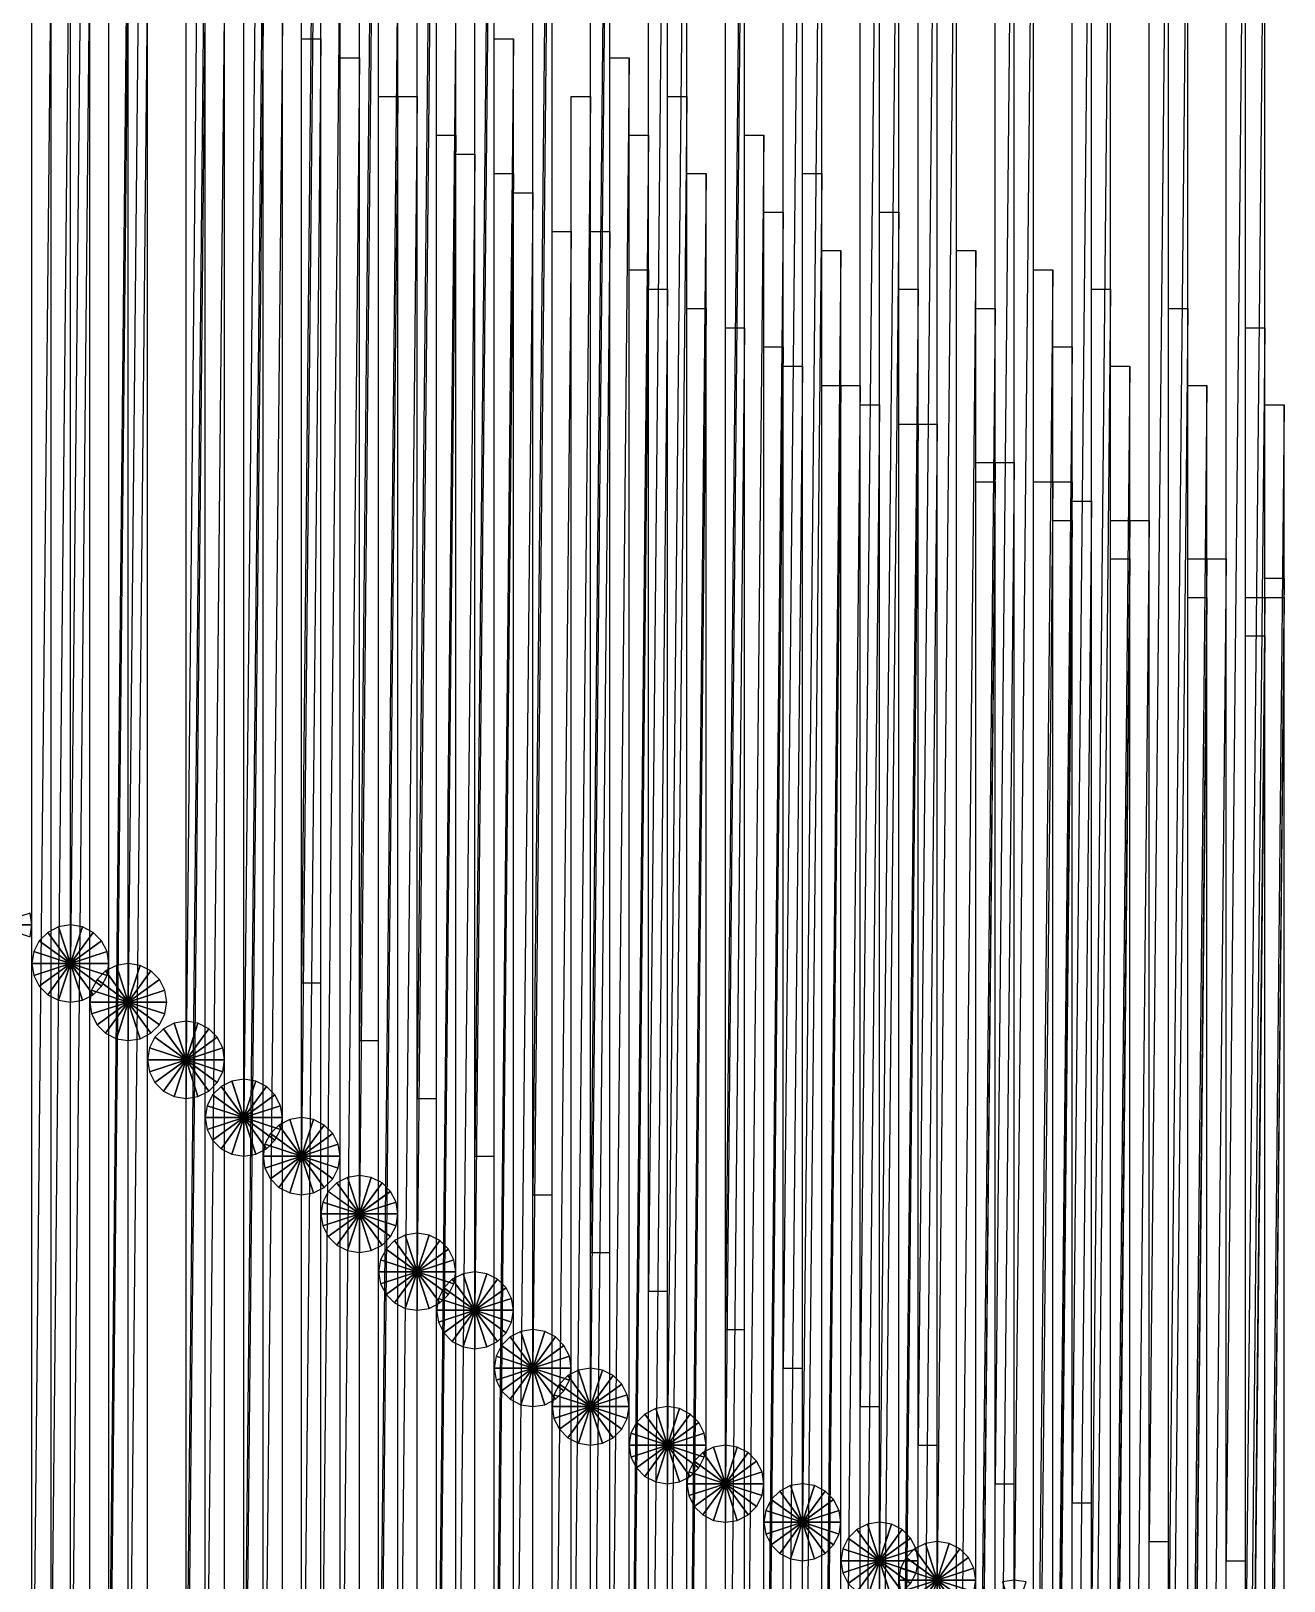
# Model space of a CAD drawing. Header units: metres. Extents: x -172 to 779, y -182 to 937.
# Drawn here: x -76 to -11, y 416 to 496.4 of the extents above; entities that cross this region are included whole.
import ezdxf

# ---------------------------------------------------------------- set-up
doc = ezdxf.new("R2010")
doc.units = ezdxf.units.M

msp = doc.modelspace()

# ---------------------------------------------------------------- linework, layer by layer
for points in [[(-74, 448), (-73, 448), (-73, 549), (-72.9999, 549.0001, 0.0001)], [(-73, 549), (-74, 448), (-74, 549), (-73.9999, 549.0001, 0.0001)], [(-62, 447), (-61, 447), (-61, 548), (-60.9999, 548.0001, 0.0001)], [(-61, 548), (-62, 447), (-62, 548), (-61.9999, 548.0001, 0.0001)], [(-71, 446), (-70, 446), (-70, 547), (-69.9999, 547.0001, 0.0001)], [(-70, 547), (-71, 446), (-71, 547), (-70.9999, 547.0001, 0.0001)], [(-59, 444), (-58, 444), (-58, 545), (-57.9999, 545.0001, 0.0001)], [(-58, 545), (-59, 444), (-59, 545), (-58.9999, 545.0001, 0.0001)], [(-68, 443), (-67, 443), (-67, 544), (-66.9999, 544.0001, 0.0001)], [(-67, 544), (-68, 443), (-68, 544), (-67.9999, 544.0001, 0.0001)], [(-56, 441), (-55, 441), (-55, 542), (-54.9999, 542.0001, 0.0001)], [(-55, 542), (-56, 441), (-56, 542), (-55.9999, 542.0001, 0.0001)], [(-65, 440), (-64, 440), (-64, 541), (-63.9999, 541.0001, 0.0001)], [(-64, 541), (-65, 440), (-65, 541), (-64.9999, 541.0001, 0.0001)], [(-62, 438), (-61, 438), (-61, 539), (-60.9999, 539.0001, 0.0001)], [(-61, 539), (-62, 438), (-62, 539), (-61.9999, 539.0001, 0.0001)], [(-53, 438), (-52, 438), (-52, 539), (-51.9999, 539.0001, 0.0001)], [(-52, 539), (-53, 438), (-53, 539), (-52.9999, 539.0001, 0.0001)], [(-50, 436), (-49, 436), (-49, 537), (-48.9999, 537.0001, 0.0001)], [(-49, 537), (-50, 436), (-50, 537), (-49.9999, 537.0001, 0.0001)], [(-59, 435), (-58, 435), (-58, 536), (-57.9999, 536.0001, 0.0001)], [(-58, 536), (-59, 435), (-59, 536), (-58.9999, 536.0001, 0.0001)], [(-47, 433), (-46, 433), (-46, 534), (-45.9999, 534.0001, 0.0001)], [(-46, 534), (-47, 433), (-47, 534), (-46.9999, 534.0001, 0.0001)], [(-56, 432), (-55, 432), (-55, 533), (-54.9999, 533.0001, 0.0001)], [(-55, 533), (-56, 432), (-56, 533), (-55.9999, 533.0001, 0.0001)], [(-44, 431), (-43, 431), (-43, 532), (-42.9999, 532.0001, 0.0001)], [(-43, 532), (-44, 431), (-44, 532), (-43.9999, 532.0001, 0.0001)], [(-53, 430), (-52, 430), (-52, 531), (-51.9999, 531.0001, 0.0001)], [(-52, 531), (-53, 430), (-53, 531), (-52.9999, 531.0001, 0.0001)], [(-40, 429), (-39, 429), (-39, 530), (-38.9999, 530.0001, 0.0001)], [(-39, 530), (-40, 429), (-40, 530), (-39.9999, 530.0001, 0.0001)], [(-50, 427), (-49, 427), (-49, 528), (-48.9999, 528.0001, 0.0001)], [(-49, 528), (-50, 427), (-50, 528), (-49.9999, 528.0001, 0.0001)], [(-37, 427), (-36, 427), (-36, 528), (-35.9999, 528.0001, 0.0001)], [(-36, 528), (-37, 427), (-37, 528), (-36.9999, 528.0001, 0.0001)], [(-47, 425), (-46, 425), (-46, 526), (-45.9999, 526.0001, 0.0001)], [(-46, 526), (-47, 425), (-47, 526), (-46.9999, 526.0001, 0.0001)], [(-33, 425), (-32, 425), (-32, 526), (-31.9999, 526.0001, 0.0001)], [(-32, 526), (-33, 425), (-33, 526), (-32.9999, 526.0001, 0.0001)], [(-43, 423), (-42, 423), (-42, 524), (-41.9999, 524.0001, 0.0001)], [(-42, 524), (-43, 423), (-43, 524), (-42.9999, 524.0001, 0.0001)], [(-30, 423), (-29, 423), (-29, 524), (-28.9999, 524.0001, 0.0001)], [(-29, 524), (-30, 423), (-30, 524), (-29.9999, 524.0001, 0.0001)], [(-40, 421), (-39, 421), (-39, 522), (-38.9999, 522.0001, 0.0001)], [(-39, 522), (-40, 421), (-40, 522), (-39.9999, 522.0001, 0.0001)], [(-26, 421), (-25, 421), (-25, 522), (-24.9999, 522.0001, 0.0001)], [(-25, 522), (-26, 421), (-26, 522), (-25.9999, 522.0001, 0.0001)], [(-22, 420), (-21, 420), (-21, 521), (-20.9999, 521.0001, 0.0001)], [(-21, 521), (-22, 420), (-22, 521), (-21.9999, 521.0001, 0.0001)], [(-36, 419), (-35, 419), (-35, 520), (-34.9999, 520.0001, 0.0001)], [(-35, 520), (-36, 419), (-36, 520), (-35.9999, 520.0001, 0.0001)], [(-18, 418), (-17, 418), (-17, 519), (-16.9999, 519.0001, 0.0001)], [(-17, 519), (-18, 418), (-18, 519), (-17.9999, 519.0001, 0.0001)], [(-32, 417), (-31, 417), (-31, 518), (-30.9999, 518.0001, 0.0001)], [(-31, 518), (-32, 417), (-32, 518), (-31.9999, 518.0001, 0.0001)], [(-14, 417), (-13, 417), (-13, 518), (-12.9999, 518.0001, 0.0001)], [(-13, 518), (-14, 417), (-14, 518), (-13.9999, 518.0001, 0.0001)], [(-29, 416), (-28, 416), (-28, 517), (-27.9999, 517.0001, 0.0001)], [(-28, 517), (-29, 416), (-29, 517), (-28.9999, 517.0001, 0.0001)], [(-25, 414), (-24, 414), (-24, 515), (-23.9999, 515.0001, 0.0001)], [(-24, 515), (-25, 414), (-25, 515), (-24.9999, 515.0001, 0.0001)], [(-21, 413), (-20, 413), (-20, 514), (-19.9999, 514.0001, 0.0001)], [(-20, 514), (-21, 413), (-21, 514), (-20.9999, 514.0001, 0.0001)], [(-17, 411), (-16, 411), (-16, 512), (-15.9999, 512.0001, 0.0001)], [(-16, 512), (-17, 411), (-17, 512), (-16.9999, 512.0001, 0.0001)], [(-13, 410), (-12, 410), (-12, 511), (-11.9999, 511.0001, 0.0001)], [(-12, 511), (-13, 410), (-13, 511), (-12.9999, 511.0001, 0.0001)], [(-75, 409), (-74, 409), (-74, 510), (-73.9999, 510.0001, 0.0001)], [(-74, 510), (-75, 409), (-75, 510), (-74.9999, 510.0001, 0.0001)], [(-72, 407), (-71, 407), (-71, 508), (-70.9999, 508.0001, 0.0001)], [(-71, 508), (-72, 407), (-72, 508), (-71.9999, 508.0001, 0.0001)], [(-68, 406), (-67, 406), (-67, 507), (-66.9999, 507.0001, 0.0001)], [(-67, 507), (-68, 406), (-68, 507), (-67.9999, 507.0001, 0.0001)], [(-65, 404), (-64, 404), (-64, 505), (-63.9999, 505.0001, 0.0001)], [(-64, 505), (-65, 404), (-65, 505), (-64.9999, 505.0001, 0.0001)], [(-61, 402), (-60, 402), (-60, 503), (-59.9999, 503.0001, 0.0001)], [(-60, 503), (-61, 402), (-61, 503), (-60.9999, 503.0001, 0.0001)], [(-76, 401), (-75, 401), (-75, 502), (-74.9999, 502.0001, 0.0001)], [(-75, 502), (-76, 401), (-76, 502), (-75.9999, 502.0001, 0.0001)], [(-74, 401), (-73, 401), (-73, 502), (-72.9999, 502.0001, 0.0001)], [(-73, 502), (-74, 401), (-74, 502), (-73.9999, 502.0001, 0.0001)], [(-72, 400), (-71, 400), (-71, 501), (-70.9999, 501.0001, 0.0001)], [(-71, 501), (-72, 400), (-72, 501), (-71.9999, 501.0001, 0.0001)], [(-58, 400), (-57, 400), (-57, 501), (-56.9999, 501.0001, 0.0001)], [(-57, 501), (-58, 400), (-58, 501), (-57.9999, 501.0001, 0.0001)], [(-71, 399), (-70, 399), (-70, 500), (-69.9999, 500.0001, 0.0001)], [(-70, 500), (-71, 399), (-71, 500), (-70.9999, 500.0001, 0.0001)], [(-68, 398), (-67, 398), (-67, 499), (-66.9999, 499.0001, 0.0001)], [(-67, 499), (-68, 398), (-68, 499), (-67.9999, 499.0001, 0.0001)], [(-67, 398), (-66, 398), (-66, 499), (-65.9999, 499.0001, 0.0001)], [(-66, 499), (-67, 398), (-67, 499), (-66.9999, 499.0001, 0.0001)], [(-55, 397), (-54, 397), (-54, 498), (-53.9999, 498.0001, 0.0001)], [(-54, 498), (-55, 397), (-55, 498), (-54.9999, 498.0001, 0.0001)], [(-65, 396), (-64, 396), (-64, 497), (-63.9999, 497.0001, 0.0001)], [(-64, 497), (-65, 396), (-65, 497), (-64.9999, 497.0001, 0.0001)], [(-64, 396), (-63, 396), (-63, 497), (-62.9999, 497.0001, 0.0001)], [(-63, 497), (-64, 396), (-64, 497), (-63.9999, 497.0001, 0.0001)], [(-62, 395), (-61, 395), (-61, 496), (-60.9999, 496.0001, 0.0001)], [(-61, 496), (-62, 395), (-62, 496), (-61.9999, 496.0001, 0.0001)], [(-52, 395), (-51, 395), (-51, 496), (-50.9999, 496.0001, 0.0001)], [(-51, 496), (-52, 395), (-52, 496), (-51.9999, 496.0001, 0.0001)], [(-60, 394), (-59, 394), (-59, 495), (-58.9999, 495.0001, 0.0001)], [(-59, 495), (-60, 394), (-60, 495), (-59.9999, 495.0001, 0.0001)], [(-46, 394), (-45, 394), (-45, 495), (-44.9999, 495.0001, 0.0001)], [(-45, 495), (-46, 394), (-46, 495), (-45.9999, 495.0001, 0.0001)], [(-58, 392), (-57, 392), (-57, 493), (-56.9999, 493.0001, 0.0001)], [(-57, 493), (-58, 392), (-58, 493), (-57.9999, 493.0001, 0.0001)], [(-57, 392), (-56, 392), (-56, 493), (-55.9999, 493.0001, 0.0001)], [(-56, 493), (-57, 392), (-57, 493), (-56.9999, 493.0001, 0.0001)], [(-48, 392), (-47, 392), (-47, 493), (-46.9999, 493.0001, 0.0001)], [(-47, 493), (-48, 392), (-48, 493), (-47.9999, 493.0001, 0.0001)], [(-43, 392), (-42, 392), (-42, 493), (-41.9999, 493.0001, 0.0001)], [(-42, 493), (-43, 392), (-43, 493), (-42.9999, 493.0001, 0.0001)], [(-55, 390), (-54, 390), (-54, 491), (-53.9999, 491.0001, 0.0001)], [(-54, 491), (-55, 390), (-55, 491), (-54.9999, 491.0001, 0.0001)], [(-45, 390), (-44, 390), (-44, 491), (-43.9999, 491.0001, 0.0001)], [(-44, 491), (-45, 390), (-45, 491), (-44.9999, 491.0001, 0.0001)], [(-39, 390), (-38, 390), (-38, 491), (-37.9999, 491.0001, 0.0001)], [(-38, 491), (-39, 390), (-39, 491), (-38.9999, 491.0001, 0.0001)], [(-54, 389), (-53, 389), (-53, 490), (-52.9999, 490.0001, 0.0001)], [(-53, 490), (-54, 389), (-54, 490), (-53.9999, 490.0001, 0.0001)], [(-52, 388), (-51, 388), (-51, 489), (-50.9999, 489.0001, 0.0001)], [(-51, 489), (-52, 388), (-52, 489), (-51.9999, 489.0001, 0.0001)], [(-42, 388), (-41, 388), (-41, 489), (-40.9999, 489.0001, 0.0001)], [(-41, 489), (-42, 388), (-42, 489), (-41.9999, 489.0001, 0.0001)], [(-36, 388), (-35, 388), (-35, 489), (-34.9999, 489.0001, 0.0001)], [(-35, 489), (-36, 388), (-36, 489), (-35.9999, 489.0001, 0.0001)], [(-51, 387), (-50, 387), (-50, 488), (-49.9999, 488.0001, 0.0001)], [(-50, 488), (-51, 387), (-51, 488), (-50.9999, 488.0001, 0.0001)], [(-38, 386), (-37, 386), (-37, 487), (-36.9999, 487.0001, 0.0001)], [(-37, 487), (-38, 386), (-38, 487), (-37.9999, 487.0001, 0.0001)], [(-32, 386), (-31, 386), (-31, 487), (-30.9999, 487.0001, 0.0001)], [(-31, 487), (-32, 386), (-32, 487), (-31.9999, 487.0001, 0.0001)], [(-49, 385), (-48, 385), (-48, 486), (-47.9999, 486.0001, 0.0001)], [(-48, 486), (-49, 385), (-49, 486), (-48.9999, 486.0001, 0.0001)], [(-47, 385), (-46, 385), (-46, 486), (-45.9999, 486.0001, 0.0001)], [(-46, 486), (-47, 385), (-47, 486), (-46.9999, 486.0001, 0.0001)], [(-35, 384), (-34, 384), (-34, 485), (-33.9999, 485.0001, 0.0001)], [(-34, 485), (-35, 384), (-35, 485), (-34.9999, 485.0001, 0.0001)], [(-28, 384), (-27, 384), (-27, 485), (-26.9999, 485.0001, 0.0001)], [(-27, 485), (-28, 384), (-28, 485), (-27.9999, 485.0001, 0.0001)], [(-45, 383), (-44, 383), (-44, 484), (-43.9999, 484.0001, 0.0001)], [(-44, 484), (-45, 383), (-45, 484), (-44.9999, 484.0001, 0.0001)], [(-24, 383), (-23, 383), (-23, 484), (-22.9999, 484.0001, 0.0001)], [(-23, 484), (-24, 383), (-24, 484), (-23.9999, 484.0001, 0.0001)], [(-44, 382), (-43, 382), (-43, 483), (-42.9999, 483.0001, 0.0001)], [(-43, 483), (-44, 382), (-44, 483), (-43.9999, 483.0001, 0.0001)], [(-31, 382), (-30, 382), (-30, 483), (-29.9999, 483.0001, 0.0001)], [(-30, 483), (-31, 382), (-31, 483), (-30.9999, 483.0001, 0.0001)], [(-21, 382), (-20, 382), (-20, 483), (-19.9999, 483.0001, 0.0001)], [(-20, 483), (-21, 382), (-21, 483), (-20.9999, 483.0001, 0.0001)], [(-42, 381), (-41, 381), (-41, 482), (-40.9999, 482.0001, 0.0001)], [(-41, 482), (-42, 381), (-42, 482), (-41.9999, 482.0001, 0.0001)], [(-27, 381), (-26, 381), (-26, 482), (-25.9999, 482.0001, 0.0001)], [(-26, 482), (-27, 381), (-27, 482), (-26.9999, 482.0001, 0.0001)], [(-17, 381), (-16, 381), (-16, 482), (-15.9999, 482.0001, 0.0001)], [(-16, 482), (-17, 381), (-17, 482), (-16.9999, 482.0001, 0.0001)], [(-40, 380), (-39, 380), (-39, 481), (-38.9999, 481.0001, 0.0001)], [(-39, 481), (-40, 380), (-40, 481), (-39.9999, 481.0001, 0.0001)], [(-13, 380), (-12, 380), (-12, 481), (-11.9999, 481.0001, 0.0001)], [(-12, 481), (-13, 380), (-13, 481), (-12.9999, 481.0001, 0.0001)], [(-38, 379), (-37, 379), (-37, 480), (-36.9999, 480.0001, 0.0001)], [(-37, 480), (-38, 379), (-38, 480), (-37.9999, 480.0001, 0.0001)], [(-23, 379), (-22, 379), (-22, 480), (-21.9999, 480.0001, 0.0001)], [(-22, 480), (-23, 379), (-23, 480), (-22.9999, 480.0001, 0.0001)], [(-37, 378), (-36, 378), (-36, 479), (-35.9999, 479.0001, 0.0001)], [(-36, 479), (-37, 378), (-37, 479), (-36.9999, 479.0001, 0.0001)], [(-20, 378), (-19, 378), (-19, 479), (-18.9999, 479.0001, 0.0001)], [(-19, 479), (-20, 378), (-20, 479), (-19.9999, 479.0001, 0.0001)], [(-35, 377), (-34, 377), (-34, 478), (-33.9999, 478.0001, 0.0001)], [(-34, 478), (-35, 377), (-35, 478), (-34.9999, 478.0001, 0.0001)], [(-34, 377), (-33, 377), (-33, 478), (-32.9999, 478.0001, 0.0001)], [(-33, 478), (-34, 377), (-34, 478), (-33.9999, 478.0001, 0.0001)], [(-16, 377), (-15, 377), (-15, 478), (-14.9999, 478.0001, 0.0001)], [(-15, 478), (-16, 377), (-16, 478), (-15.9999, 478.0001, 0.0001)], [(-33, 376), (-32, 376), (-32, 477), (-31.9999, 477.0001, 0.0001)], [(-32, 477), (-33, 376), (-33, 477), (-32.9999, 477.0001, 0.0001)], [(-12, 376), (-11, 376), (-11, 477), (-10.9999, 477.0001, 0.0001)], [(-11, 477), (-12, 376), (-12, 477), (-11.9999, 477.0001, 0.0001)], [(-31, 375), (-30, 375), (-30, 476), (-29.9999, 476.0001, 0.0001)], [(-30, 476), (-31, 375), (-31, 476), (-30.9999, 476.0001, 0.0001)], [(-30, 375), (-29, 375), (-29, 476), (-28.9999, 476.0001, 0.0001)], [(-29, 476), (-30, 375), (-30, 476), (-29.9999, 476.0001, 0.0001)], [(-30, 375), (-29, 375), (-29, 476), (-28.9999, 476.0001, 0.0001)], [(-29, 476), (-30, 375), (-30, 476), (-29.9999, 476.0001, 0.0001)], [(-27, 373), (-26, 373), (-26, 474), (-25.9999, 474.0001, 0.0001)], [(-26, 474), (-27, 373), (-27, 474), (-26.9999, 474.0001, 0.0001)], [(-26, 373), (-25, 373), (-25, 474), (-24.9999, 474.0001, 0.0001)], [(-25, 474), (-26, 373), (-26, 474), (-25.9999, 474.0001, 0.0001)], [(-26, 373), (-25, 373), (-25, 474), (-24.9999, 474.0001, 0.0001)], [(-25, 474), (-26, 373), (-26, 474), (-25.9999, 474.0001, 0.0001)], [(-27, 372), (-26, 372), (-26, 473), (-25.9999, 473.0001, 0.0001)], [(-26, 473), (-27, 372), (-27, 473), (-26.9999, 473.0001, 0.0001)], [(-24, 372), (-23, 372), (-23, 473), (-22.9999, 473.0001, 0.0001)], [(-23, 473), (-24, 372), (-24, 473), (-23.9999, 473.0001, 0.0001)], [(-23, 372), (-22, 372), (-22, 473), (-21.9999, 473.0001, 0.0001)], [(-22, 473), (-23, 372), (-23, 473), (-22.9999, 473.0001, 0.0001)], [(-22, 371), (-21, 371), (-21, 472), (-20.9999, 472.0001, 0.0001)], [(-21, 472), (-22, 371), (-22, 472), (-21.9999, 472.0001, 0.0001)], [(-23, 370), (-22, 370), (-22, 471), (-21.9999, 471.0001, 0.0001)], [(-22, 471), (-23, 370), (-23, 471), (-22.9999, 471.0001, 0.0001)], [(-20, 370), (-19, 370), (-19, 471), (-18.9999, 471.0001, 0.0001)], [(-19, 471), (-20, 370), (-20, 471), (-19.9999, 471.0001, 0.0001)], [(-19, 370), (-18, 370), (-18, 471), (-17.9999, 471.0001, 0.0001)], [(-18, 471), (-19, 370), (-19, 471), (-18.9999, 471.0001, 0.0001)], [(-19, 370), (-18, 370), (-18, 471), (-17.9999, 471.0001, 0.0001)], [(-18, 471), (-19, 370), (-19, 471), (-18.9999, 471.0001, 0.0001)], [(-20, 368), (-19, 368), (-19, 469), (-18.9999, 469.0001, 0.0001)], [(-19, 469), (-20, 368), (-20, 469), (-19.9999, 469.0001, 0.0001)], [(-16, 368), (-15, 368), (-15, 469), (-14.9999, 469.0001, 0.0001)], [(-15, 469), (-16, 368), (-16, 469), (-15.9999, 469.0001, 0.0001)], [(-15, 368), (-14, 368), (-14, 469), (-13.9999, 469.0001, 0.0001)], [(-14, 469), (-15, 368), (-15, 469), (-14.9999, 469.0001, 0.0001)], [(-15, 368), (-14, 368), (-14, 469), (-13.9999, 469.0001, 0.0001)], [(-14, 469), (-15, 368), (-15, 469), (-14.9999, 469.0001, 0.0001)], [(-12, 367), (-11, 367), (-11, 468), (-10.9999, 468.0001, 0.0001)], [(-11, 468), (-12, 367), (-12, 468), (-11.9999, 468.0001, 0.0001)], [(-16, 366), (-15, 366), (-15, 467), (-14.9999, 467.0001, 0.0001)], [(-15, 467), (-16, 366), (-16, 467), (-15.9999, 467.0001, 0.0001)], [(-13, 366), (-12, 366), (-12, 467), (-11.9999, 467.0001, 0.0001)], [(-12, 467), (-13, 366), (-13, 467), (-12.9999, 467.0001, 0.0001)], [(-12, 366), (-11, 366), (-11, 467), (-10.9999, 467.0001, 0.0001)], [(-11, 467), (-12, 366), (-12, 467), (-11.9999, 467.0001, 0.0001)], [(-13, 364), (-12, 364), (-12, 465), (-11.9999, 465.0001, 0.0001)], [(-12, 465), (-13, 364), (-13, 465), (-12.9999, 465.0001, 0.0001)], [(-78, 450), (-76, 450), (-76.097885, 450.61804), (-76.097786, 450.61813, 0.0001)], [(-78, 450), (-76.097885, 449.38196), (-76, 450), (-75.9999, 450.0001, 0.0001)], [(-74, 448), (-74.618034, 449.9021), (-75.17557, 449.61804), (-75.17547, 449.61813, 0.0001)], [(-74, 448), (-74, 450), (-74.618034, 449.9021), (-74.617935, 449.9022, 0.0001)], [(-74, 448), (-73.381966, 449.9021), (-74, 450), (-73.9999, 450.0001, 0.0001)], [(-74, 448), (-72.82443, 449.61804), (-73.381966, 449.9021), (-73.38187, 449.9022, 0.0001)], [(-74, 448), (-75.618034, 449.17557), (-75.902115, 448.61804), (-75.902016, 448.61813, 0.0001)], [(-74, 448), (-75.17557, 449.61804), (-75.618034, 449.17557), (-75.617935, 449.17566, 0.0001)], [(-74, 448), (-72.381966, 449.17557), (-72.82443, 449.61804), (-72.82433, 449.61813, 0.0001)], [(-74, 448), (-72.097885, 448.61804), (-72.381966, 449.17557), (-72.38187, 449.17566, 0.0001)], [(-74, 448), (-75.902115, 448.61804), (-76, 448), (-75.9999, 448.0001, 0.0001)], [(-74, 448), (-72, 448), (-72.097885, 448.61804), (-72.097786, 448.61813, 0.0001)], [(-74, 448), (-76, 448), (-75.902115, 447.38196), (-75.902016, 447.38205, 0.0001)], [(-74, 448), (-75.902115, 447.38196), (-75.618034, 446.82443), (-75.617935, 446.82452, 0.0001)], [(-74, 448), (-75.618034, 446.82443), (-75.17557, 446.38196), (-75.17547, 446.38205, 0.0001)], [(-74, 448), (-75.17557, 446.38196), (-74.618034, 446.0979), (-74.617935, 446.098, 0.0001)], [(-74, 448), (-74.618034, 446.0979), (-74, 446), (-73.9999, 446.0001, 0.0001)], [(-74, 448), (-72.097885, 447.38196), (-72, 448), (-71.9999, 448.0001, 0.0001)], [(-74, 448), (-74, 446), (-73.381966, 446.0979), (-73.38187, 446.098, 0.0001)], [(-74, 448), (-73.381966, 446.0979), (-72.82443, 446.38196), (-72.82433, 446.38205, 0.0001)], [(-74, 448), (-72.82443, 446.38196), (-72.381966, 446.82443), (-72.38187, 446.82452, 0.0001)], [(-74, 448), (-72.381966, 446.82443), (-72.097885, 447.38196), (-72.097786, 447.38205, 0.0001)], [(-71, 446), (-72.17557, 447.61804), (-72.618034, 447.17557), (-72.617935, 447.17566, 0.0001)], [(-71, 446), (-71.618034, 447.9021), (-72.17557, 447.61804), (-72.17547, 447.61813, 0.0001)], [(-71, 446), (-71, 448), (-71.618034, 447.9021), (-71.617935, 447.9022, 0.0001)], [(-71, 446), (-70.381966, 447.9021), (-71, 448), (-70.9999, 448.0001, 0.0001)], [(-71, 446), (-69.82443, 447.61804), (-70.381966, 447.9021), (-70.38187, 447.9022, 0.0001)], [(-71, 446), (-69.381966, 447.17557), (-69.82443, 447.61804), (-69.82433, 447.61813, 0.0001)], [(-71, 446), (-72.902115, 446.61804), (-73, 446), (-72.9999, 446.0001, 0.0001)], [(-71, 446), (-72.618034, 447.17557), (-72.902115, 446.61804), (-72.902016, 446.61813, 0.0001)], [(-71, 446), (-69.097885, 446.61804), (-69.381966, 447.17557), (-69.38187, 447.17566, 0.0001)], [(-71, 446), (-69, 446), (-69.097885, 446.61804), (-69.097786, 446.61813, 0.0001)], [(-71, 446), (-73, 446), (-72.902115, 445.38196), (-72.902016, 445.38205, 0.0001)], [(-71, 446), (-72.902115, 445.38196), (-72.618034, 444.82443), (-72.617935, 444.82452, 0.0001)], [(-71, 446), (-72.618034, 444.82443), (-72.17557, 444.38196), (-72.17547, 444.38205, 0.0001)], [(-71, 446), (-72.17557, 444.38196), (-71.618034, 444.0979), (-71.617935, 444.098, 0.0001)], [(-71, 446), (-71.618034, 444.0979), (-71, 444), (-70.9999, 444.0001, 0.0001)], [(-71, 446), (-69.097885, 445.38196), (-69, 446), (-68.9999, 446.0001, 0.0001)], [(-71, 446), (-71, 444), (-70.381966, 444.0979), (-70.38187, 444.098, 0.0001)], [(-71, 446), (-70.381966, 444.0979), (-69.82443, 444.38196), (-69.82433, 444.38205, 0.0001)], [(-71, 446), (-69.82443, 444.38196), (-69.381966, 444.82443), (-69.38187, 444.82452, 0.0001)], [(-71, 446), (-69.381966, 444.82443), (-69.097885, 445.38196), (-69.097786, 445.38205, 0.0001)], [(-68, 443), (-68.618034, 444.9021), (-69.17557, 444.61804), (-69.17547, 444.61813, 0.0001)], [(-68, 443), (-68, 445), (-68.618034, 444.9021), (-68.617935, 444.9022, 0.0001)], [(-68, 443), (-67.381966, 444.9021), (-68, 445), (-67.9999, 445.0001, 0.0001)], [(-68, 443), (-66.82443, 444.61804), (-67.381966, 444.9021), (-67.38187, 444.9022, 0.0001)], [(-68, 443), (-69.618034, 444.17557), (-69.902115, 443.61804), (-69.902016, 443.61813, 0.0001)], [(-68, 443), (-69.17557, 444.61804), (-69.618034, 444.17557), (-69.617935, 444.17566, 0.0001)], [(-68, 443), (-66.381966, 444.17557), (-66.82443, 444.61804), (-66.82433, 444.61813, 0.0001)], [(-68, 443), (-66.097885, 443.61804), (-66.381966, 444.17557), (-66.38187, 444.17566, 0.0001)], [(-68, 443), (-69.902115, 443.61804), (-70, 443), (-69.9999, 443.0001, 0.0001)], [(-68, 443), (-66, 443), (-66.097885, 443.61804), (-66.097786, 443.61813, 0.0001)], [(-68, 443), (-70, 443), (-69.902115, 442.38196), (-69.902016, 442.38205, 0.0001)], [(-68, 443), (-69.902115, 442.38196), (-69.618034, 441.82443), (-69.617935, 441.82452, 0.0001)], [(-68, 443), (-69.618034, 441.82443), (-69.17557, 441.38196), (-69.17547, 441.38205, 0.0001)], [(-68, 443), (-69.17557, 441.38196), (-68.618034, 441.0979), (-68.617935, 441.098, 0.0001)], [(-68, 443), (-68.618034, 441.0979), (-68, 441), (-67.9999, 441.0001, 0.0001)], [(-68, 443), (-66.097885, 442.38196), (-66, 443), (-65.9999, 443.0001, 0.0001)], [(-68, 443), (-68, 441), (-67.381966, 441.0979), (-67.38187, 441.098, 0.0001)], [(-68, 443), (-67.381966, 441.0979), (-66.82443, 441.38196), (-66.82433, 441.38205, 0.0001)], [(-68, 443), (-66.82443, 441.38196), (-66.381966, 441.82443), (-66.38187, 441.82452, 0.0001)], [(-68, 443), (-66.381966, 441.82443), (-66.097885, 442.38196), (-66.097786, 442.38205, 0.0001)], [(-65, 440), (-65.618034, 441.9021), (-66.17557, 441.61804), (-66.17547, 441.61813, 0.0001)], [(-65, 440), (-65, 442), (-65.618034, 441.9021), (-65.617935, 441.9022, 0.0001)], [(-65, 440), (-64.381966, 441.9021), (-65, 442), (-64.9999, 442.0001, 0.0001)], [(-65, 440), (-63.82443, 441.61804), (-64.381966, 441.9021), (-64.38187, 441.9022, 0.0001)], [(-65, 440), (-66.618034, 441.17557), (-66.902115, 440.61804), (-66.902016, 440.61813, 0.0001)], [(-65, 440), (-66.17557, 441.61804), (-66.618034, 441.17557), (-66.617935, 441.17566, 0.0001)], [(-65, 440), (-63.381966, 441.17557), (-63.82443, 441.61804), (-63.82433, 441.61813, 0.0001)], [(-65, 440), (-63.097885, 440.61804), (-63.381966, 441.17557), (-63.381866, 441.17566, 0.0001)], [(-65, 440), (-66.902115, 440.61804), (-67, 440), (-66.9999, 440.0001, 0.0001)], [(-65, 440), (-63, 440), (-63.097885, 440.61804), (-63.097786, 440.61813, 0.0001)], [(-65, 440), (-67, 440), (-66.902115, 439.38196), (-66.902016, 439.38205, 0.0001)], [(-65, 440), (-66.902115, 439.38196), (-66.618034, 438.82443), (-66.617935, 438.82452, 0.0001)], [(-65, 440), (-66.618034, 438.82443), (-66.17557, 438.38196), (-66.17547, 438.38205, 0.0001)], [(-65, 440), (-66.17557, 438.38196), (-65.618034, 438.0979), (-65.617935, 438.098, 0.0001)], [(-65, 440), (-65.618034, 438.0979), (-65, 438), (-64.9999, 438.0001, 0.0001)], [(-65, 440), (-63.097885, 439.38196), (-63, 440), (-62.9999, 440.0001, 0.0001)], [(-65, 440), (-65, 438), (-64.381966, 438.0979), (-64.38187, 438.098, 0.0001)], [(-65, 440), (-64.381966, 438.0979), (-63.82443, 438.38196), (-63.82433, 438.38205, 0.0001)], [(-65, 440), (-63.82443, 438.38196), (-63.381966, 438.82443), (-63.381866, 438.82452, 0.0001)], [(-65, 440), (-63.381966, 438.82443), (-63.097885, 439.38196), (-63.097786, 439.38205, 0.0001)], [(-62, 438), (-63.17557, 439.61804), (-63.618034, 439.17557), (-63.617935, 439.17566, 0.0001)], [(-62, 438), (-62.618034, 439.9021), (-63.17557, 439.61804), (-63.175472, 439.61813, 0.0001)], [(-62, 438), (-62, 440), (-62.618034, 439.9021), (-62.617935, 439.9022, 0.0001)], [(-62, 438), (-61.381966, 439.9021), (-62, 440), (-61.9999, 440.0001, 0.0001)], [(-62, 438), (-60.82443, 439.61804), (-61.381966, 439.9021), (-61.381866, 439.9022, 0.0001)], [(-62, 438), (-60.381966, 439.17557), (-60.82443, 439.61804), (-60.82433, 439.61813, 0.0001)], [(-62, 438), (-63.902115, 438.61804), (-64, 438), (-63.9999, 438.0001, 0.0001)], [(-62, 438), (-63.618034, 439.17557), (-63.902115, 438.61804), (-63.902016, 438.61813, 0.0001)], [(-62, 438), (-60.097885, 438.61804), (-60.381966, 439.17557), (-60.381866, 439.17566, 0.0001)], [(-62, 438), (-60, 438), (-60.097885, 438.61804), (-60.097786, 438.61813, 0.0001)], [(-62, 438), (-64, 438), (-63.902115, 437.38196), (-63.902016, 437.38205, 0.0001)], [(-62, 438), (-63.902115, 437.38196), (-63.618034, 436.82443), (-63.617935, 436.82452, 0.0001)], [(-62, 438), (-63.618034, 436.82443), (-63.17557, 436.38196), (-63.175472, 436.38205, 0.0001)], [(-62, 438), (-63.17557, 436.38196), (-62.618034, 436.0979), (-62.617935, 436.098, 0.0001)], [(-62, 438), (-62.618034, 436.0979), (-62, 436), (-61.9999, 436.0001, 0.0001)], [(-62, 438), (-60.097885, 437.38196), (-60, 438), (-59.9999, 438.0001, 0.0001)], [(-62, 438), (-62, 436), (-61.381966, 436.0979), (-61.381866, 436.098, 0.0001)], [(-62, 438), (-61.381966, 436.0979), (-60.82443, 436.38196), (-60.82433, 436.38205, 0.0001)], [(-62, 438), (-60.82443, 436.38196), (-60.381966, 436.82443), (-60.381866, 436.82452, 0.0001)], [(-62, 438), (-60.381966, 436.82443), (-60.097885, 437.38196), (-60.097786, 437.38205, 0.0001)], [(-59, 435), (-59.618034, 436.9021), (-60.17557, 436.61804), (-60.175472, 436.61813, 0.0001)], [(-59, 435), (-59, 437), (-59.618034, 436.9021), (-59.617935, 436.9022, 0.0001)], [(-59, 435), (-58.381966, 436.9021), (-59, 437), (-58.9999, 437.0001, 0.0001)], [(-59, 435), (-57.82443, 436.61804), (-58.381966, 436.9021), (-58.381866, 436.9022, 0.0001)], [(-59, 435), (-60.618034, 436.17557), (-60.902115, 435.61804), (-60.902016, 435.61813, 0.0001)], [(-59, 435), (-60.17557, 436.61804), (-60.618034, 436.17557), (-60.617935, 436.17566, 0.0001)], [(-59, 435), (-57.381966, 436.17557), (-57.82443, 436.61804), (-57.82433, 436.61813, 0.0001)], [(-59, 435), (-57.097885, 435.61804), (-57.381966, 436.17557), (-57.381866, 436.17566, 0.0001)], [(-59, 435), (-60.902115, 435.61804), (-61, 435), (-60.9999, 435.0001, 0.0001)], [(-59, 435), (-57, 435), (-57.097885, 435.61804), (-57.097786, 435.61813, 0.0001)], [(-59, 435), (-61, 435), (-60.902115, 434.38196), (-60.902016, 434.38205, 0.0001)], [(-59, 435), (-60.902115, 434.38196), (-60.618034, 433.82443), (-60.617935, 433.82452, 0.0001)], [(-59, 435), (-60.618034, 433.82443), (-60.17557, 433.38196), (-60.175472, 433.38205, 0.0001)], [(-59, 435), (-60.17557, 433.38196), (-59.618034, 433.0979), (-59.617935, 433.098, 0.0001)], [(-59, 435), (-59.618034, 433.0979), (-59, 433), (-58.9999, 433.0001, 0.0001)], [(-59, 435), (-57.097885, 434.38196), (-57, 435), (-56.9999, 435.0001, 0.0001)], [(-59, 435), (-59, 433), (-58.381966, 433.0979), (-58.381866, 433.098, 0.0001)], [(-59, 435), (-58.381966, 433.0979), (-57.82443, 433.38196), (-57.82433, 433.38205, 0.0001)], [(-59, 435), (-57.82443, 433.38196), (-57.381966, 433.82443), (-57.381866, 433.82452, 0.0001)], [(-59, 435), (-57.381966, 433.82443), (-57.097885, 434.38196), (-57.097786, 434.38205, 0.0001)], [(-56, 432), (-57.17557, 433.61804), (-57.618034, 433.17557), (-57.617935, 433.17566, 0.0001)], [(-56, 432), (-56.618034, 433.9021), (-57.17557, 433.61804), (-57.175472, 433.61813, 0.0001)], [(-56, 432), (-56, 434), (-56.618034, 433.9021), (-56.617935, 433.9022, 0.0001)], [(-56, 432), (-55.381966, 433.9021), (-56, 434), (-55.9999, 434.0001, 0.0001)], [(-56, 432), (-54.82443, 433.61804), (-55.381966, 433.9021), (-55.381866, 433.9022, 0.0001)], [(-56, 432), (-54.381966, 433.17557), (-54.82443, 433.61804), (-54.82433, 433.61813, 0.0001)], [(-56, 432), (-57.618034, 433.17557), (-57.902115, 432.61804), (-57.902016, 432.61813, 0.0001)], [(-56, 432), (-54.097885, 432.61804), (-54.381966, 433.17557), (-54.381866, 433.17566, 0.0001)], [(-56, 432), (-57.902115, 432.61804), (-58, 432), (-57.9999, 432.0001, 0.0001)], [(-56, 432), (-54, 432), (-54.097885, 432.61804), (-54.097786, 432.61813, 0.0001)], [(-56, 432), (-58, 432), (-57.902115, 431.38196), (-57.902016, 431.38205, 0.0001)], [(-56, 432), (-57.902115, 431.38196), (-57.618034, 430.82443), (-57.617935, 430.82452, 0.0001)], [(-56, 432), (-57.618034, 430.82443), (-57.17557, 430.38196), (-57.175472, 430.38205, 0.0001)], [(-56, 432), (-57.17557, 430.38196), (-56.618034, 430.0979), (-56.617935, 430.098, 0.0001)], [(-56, 432), (-56.618034, 430.0979), (-56, 430), (-55.9999, 430.0001, 0.0001)], [(-56, 432), (-54.097885, 431.38196), (-54, 432), (-53.9999, 432.0001, 0.0001)], [(-56, 432), (-56, 430), (-55.381966, 430.0979), (-55.381866, 430.098, 0.0001)], [(-56, 432), (-55.381966, 430.0979), (-54.82443, 430.38196), (-54.82433, 430.38205, 0.0001)], [(-56, 432), (-54.82443, 430.38196), (-54.381966, 430.82443), (-54.381866, 430.82452, 0.0001)], [(-56, 432), (-54.381966, 430.82443), (-54.097885, 431.38196), (-54.097786, 431.38205, 0.0001)], [(-53, 430), (-54.17557, 431.61804), (-54.618034, 431.17557), (-54.617935, 431.17566, 0.0001)], [(-53, 430), (-53.618034, 431.9021), (-54.17557, 431.61804), (-54.175472, 431.61813, 0.0001)], [(-53, 430), (-53, 432), (-53.618034, 431.9021), (-53.617935, 431.9022, 0.0001)], [(-53, 430), (-52.381966, 431.9021), (-53, 432), (-52.9999, 432.0001, 0.0001)], [(-53, 430), (-51.82443, 431.61804), (-52.381966, 431.9021), (-52.381866, 431.9022, 0.0001)], [(-53, 430), (-51.381966, 431.17557), (-51.82443, 431.61804), (-51.82433, 431.61813, 0.0001)], [(-53, 430), (-54.902115, 430.61804), (-55, 430), (-54.9999, 430.0001, 0.0001)], [(-53, 430), (-54.618034, 431.17557), (-54.902115, 430.61804), (-54.902016, 430.61813, 0.0001)], [(-53, 430), (-51.097885, 430.61804), (-51.381966, 431.17557), (-51.381866, 431.17566, 0.0001)], [(-53, 430), (-51, 430), (-51.097885, 430.61804), (-51.097786, 430.61813, 0.0001)], [(-53, 430), (-55, 430), (-54.902115, 429.38196), (-54.902016, 429.38205, 0.0001)], [(-53, 430), (-54.902115, 429.38196), (-54.618034, 428.82443), (-54.617935, 428.82452, 0.0001)], [(-53, 430), (-54.618034, 428.82443), (-54.17557, 428.38196), (-54.175472, 428.38205, 0.0001)], [(-53, 430), (-54.17557, 428.38196), (-53.618034, 428.0979), (-53.617935, 428.098, 0.0001)], [(-53, 430), (-53.618034, 428.0979), (-53, 428), (-52.9999, 428.0001, 0.0001)], [(-53, 430), (-51.097885, 429.38196), (-51, 430), (-50.9999, 430.0001, 0.0001)], [(-53, 430), (-53, 428), (-52.381966, 428.0979), (-52.381866, 428.098, 0.0001)], [(-53, 430), (-52.381966, 428.0979), (-51.82443, 428.38196), (-51.82433, 428.38205, 0.0001)], [(-53, 430), (-51.82443, 428.38196), (-51.381966, 428.82443), (-51.381866, 428.82452, 0.0001)], [(-53, 430), (-51.381966, 428.82443), (-51.097885, 429.38196), (-51.097786, 429.38205, 0.0001)], [(-50, 427), (-50.618034, 428.9021), (-51.17557, 428.61804), (-51.175472, 428.61813, 0.0001)], [(-50, 427), (-50, 429), (-50.618034, 428.9021), (-50.617935, 428.9022, 0.0001)], [(-50, 427), (-49.381966, 428.9021), (-50, 429), (-49.9999, 429.0001, 0.0001)], [(-50, 427), (-48.82443, 428.61804), (-49.381966, 428.9021), (-49.381866, 428.9022, 0.0001)], [(-50, 427), (-51.618034, 428.17557), (-51.902115, 427.61804), (-51.902016, 427.61813, 0.0001)], [(-50, 427), (-51.17557, 428.61804), (-51.618034, 428.17557), (-51.617935, 428.17566, 0.0001)], [(-50, 427), (-48.381966, 428.17557), (-48.82443, 428.61804), (-48.82433, 428.61813, 0.0001)], [(-50, 427), (-48.097885, 427.61804), (-48.381966, 428.17557), (-48.381866, 428.17566, 0.0001)], [(-50, 427), (-51.902115, 427.61804), (-52, 427), (-51.9999, 427.0001, 0.0001)], [(-50, 427), (-48, 427), (-48.097885, 427.61804), (-48.097786, 427.61813, 0.0001)], [(-50, 427), (-52, 427), (-51.902115, 426.38196), (-51.902016, 426.38205, 0.0001)], [(-50, 427), (-51.902115, 426.38196), (-51.618034, 425.82443), (-51.617935, 425.82452, 0.0001)], [(-50, 427), (-51.618034, 425.82443), (-51.17557, 425.38196), (-51.175472, 425.38205, 0.0001)], [(-50, 427), (-51.17557, 425.38196), (-50.618034, 425.0979), (-50.617935, 425.098, 0.0001)], [(-50, 427), (-50.618034, 425.0979), (-50, 425), (-49.9999, 425.0001, 0.0001)], [(-50, 427), (-48.097885, 426.38196), (-48, 427), (-47.9999, 427.0001, 0.0001)], [(-50, 427), (-50, 425), (-49.381966, 425.0979), (-49.381866, 425.098, 0.0001)], [(-50, 427), (-49.381966, 425.0979), (-48.82443, 425.38196), (-48.82433, 425.38205, 0.0001)], [(-50, 427), (-48.82443, 425.38196), (-48.381966, 425.82443), (-48.381866, 425.82452, 0.0001)], [(-50, 427), (-48.381966, 425.82443), (-48.097885, 426.38196), (-48.097786, 426.38205, 0.0001)], [(-47, 425), (-48.17557, 426.61804), (-48.618034, 426.17557), (-48.617935, 426.17566, 0.0001)], [(-47, 425), (-47.618034, 426.9021), (-48.17557, 426.61804), (-48.175472, 426.61813, 0.0001)], [(-47, 425), (-47, 427), (-47.618034, 426.9021), (-47.617935, 426.9022, 0.0001)], [(-47, 425), (-46.381966, 426.9021), (-47, 427), (-46.9999, 427.0001, 0.0001)], [(-47, 425), (-45.82443, 426.61804), (-46.381966, 426.9021), (-46.381866, 426.9022, 0.0001)], [(-47, 425), (-45.381966, 426.17557), (-45.82443, 426.61804), (-45.82433, 426.61813, 0.0001)], [(-47, 425), (-48.902115, 425.61804), (-49, 425), (-48.9999, 425.0001, 0.0001)], [(-47, 425), (-48.618034, 426.17557), (-48.902115, 425.61804), (-48.902016, 425.61813, 0.0001)], [(-47, 425), (-45.097885, 425.61804), (-45.381966, 426.17557), (-45.381866, 426.17566, 0.0001)], [(-47, 425), (-45, 425), (-45.097885, 425.61804), (-45.097786, 425.61813, 0.0001)], [(-47, 425), (-49, 425), (-48.902115, 424.38196), (-48.902016, 424.38205, 0.0001)], [(-47, 425), (-48.902115, 424.38196), (-48.618034, 423.82443), (-48.617935, 423.82452, 0.0001)], [(-47, 425), (-48.618034, 423.82443), (-48.17557, 423.38196), (-48.175472, 423.38205, 0.0001)], [(-47, 425), (-48.17557, 423.38196), (-47.618034, 423.0979), (-47.617935, 423.098, 0.0001)], [(-47, 425), (-47.618034, 423.0979), (-47, 423), (-46.9999, 423.0001, 0.0001)], [(-47, 425), (-45.097885, 424.38196), (-45, 425), (-44.9999, 425.0001, 0.0001)], [(-47, 425), (-47, 423), (-46.381966, 423.0979), (-46.381866, 423.098, 0.0001)], [(-47, 425), (-46.381966, 423.0979), (-45.82443, 423.38196), (-45.82433, 423.38205, 0.0001)], [(-47, 425), (-45.82443, 423.38196), (-45.381966, 423.82443), (-45.381866, 423.82452, 0.0001)], [(-47, 425), (-45.381966, 423.82443), (-45.097885, 424.38196), (-45.097786, 424.38205, 0.0001)], [(-43, 423), (-43.618034, 424.9021), (-44.17557, 424.61804), (-44.175472, 424.61813, 0.0001)], [(-43, 423), (-43, 425), (-43.618034, 424.9021), (-43.617935, 424.9022, 0.0001)], [(-43, 423), (-42.381966, 424.9021), (-43, 425), (-42.9999, 425.0001, 0.0001)], [(-43, 423), (-41.82443, 424.61804), (-42.381966, 424.9021), (-42.381866, 424.9022, 0.0001)], [(-43, 423), (-44.618034, 424.17557), (-44.902115, 423.61804), (-44.902016, 423.61813, 0.0001)], [(-43, 423), (-44.17557, 424.61804), (-44.618034, 424.17557), (-44.617935, 424.17566, 0.0001)], [(-43, 423), (-41.381966, 424.17557), (-41.82443, 424.61804), (-41.82433, 424.61813, 0.0001)], [(-43, 423), (-41.097885, 423.61804), (-41.381966, 424.17557), (-41.381866, 424.17566, 0.0001)], [(-43, 423), (-44.902115, 423.61804), (-45, 423), (-44.9999, 423.0001, 0.0001)], [(-43, 423), (-41, 423), (-41.097885, 423.61804), (-41.097786, 423.61813, 0.0001)], [(-43, 423), (-45, 423), (-44.902115, 422.38196), (-44.902016, 422.38205, 0.0001)], [(-43, 423), (-44.902115, 422.38196), (-44.618034, 421.82443), (-44.617935, 421.82452, 0.0001)], [(-43, 423), (-44.618034, 421.82443), (-44.17557, 421.38196), (-44.175472, 421.38205, 0.0001)], [(-43, 423), (-44.17557, 421.38196), (-43.618034, 421.0979), (-43.617935, 421.098, 0.0001)], [(-43, 423), (-43.618034, 421.0979), (-43, 421), (-42.9999, 421.0001, 0.0001)], [(-43, 423), (-41.097885, 422.38196), (-41, 423), (-40.9999, 423.0001, 0.0001)], [(-43, 423), (-43, 421), (-42.381966, 421.0979), (-42.381866, 421.098, 0.0001)], [(-43, 423), (-42.381966, 421.0979), (-41.82443, 421.38196), (-41.82433, 421.38205, 0.0001)], [(-43, 423), (-41.82443, 421.38196), (-41.381966, 421.82443), (-41.381866, 421.82452, 0.0001)], [(-43, 423), (-41.381966, 421.82443), (-41.097885, 422.38196), (-41.097786, 422.38205, 0.0001)], [(-40, 421), (-41.17557, 422.61804), (-41.618034, 422.17557), (-41.617935, 422.17566, 0.0001)], [(-40, 421), (-40.618034, 422.9021), (-41.17557, 422.61804), (-41.175472, 422.61813, 0.0001)], [(-40, 421), (-40, 423), (-40.618034, 422.9021), (-40.617935, 422.9022, 0.0001)], [(-40, 421), (-39.381966, 422.9021), (-40, 423), (-39.9999, 423.0001, 0.0001)], [(-40, 421), (-38.82443, 422.61804), (-39.381966, 422.9021), (-39.381866, 422.9022, 0.0001)], [(-40, 421), (-38.381966, 422.17557), (-38.82443, 422.61804), (-38.82433, 422.61813, 0.0001)], [(-40, 421), (-41.902115, 421.61804), (-42, 421), (-41.9999, 421.0001, 0.0001)], [(-40, 421), (-41.618034, 422.17557), (-41.902115, 421.61804), (-41.902016, 421.61813, 0.0001)], [(-40, 421), (-38.097885, 421.61804), (-38.381966, 422.17557), (-38.381866, 422.17566, 0.0001)], [(-40, 421), (-38, 421), (-38.097885, 421.61804), (-38.097786, 421.61813, 0.0001)], [(-40, 421), (-42, 421), (-41.902115, 420.38196), (-41.902016, 420.38205, 0.0001)], [(-40, 421), (-41.902115, 420.38196), (-41.618034, 419.82443), (-41.617935, 419.82452, 0.0001)], [(-40, 421), (-41.618034, 419.82443), (-41.17557, 419.38196), (-41.175472, 419.38205, 0.0001)], [(-40, 421), (-41.17557, 419.38196), (-40.618034, 419.0979), (-40.617935, 419.098, 0.0001)], [(-40, 421), (-40.618034, 419.0979), (-40, 419), (-39.9999, 419.0001, 0.0001)], [(-40, 421), (-38.097885, 420.38196), (-38, 421), (-37.9999, 421.0001, 0.0001)], [(-40, 421), (-40, 419), (-39.381966, 419.0979), (-39.381866, 419.098, 0.0001)], [(-40, 421), (-39.381966, 419.0979), (-38.82443, 419.38196), (-38.82433, 419.38205, 0.0001)], [(-40, 421), (-38.82443, 419.38196), (-38.381966, 419.82443), (-38.381866, 419.82452, 0.0001)], [(-40, 421), (-38.381966, 419.82443), (-38.097885, 420.38196), (-38.097786, 420.38205, 0.0001)], [(-36, 419), (-36.618034, 420.9021), (-37.17557, 420.61804), (-37.175472, 420.61813, 0.0001)], [(-36, 419), (-36, 421), (-36.618034, 420.9021), (-36.617935, 420.9022, 0.0001)], [(-36, 419), (-35.381966, 420.9021), (-36, 421), (-35.9999, 421.0001, 0.0001)], [(-36, 419), (-34.82443, 420.61804), (-35.381966, 420.9021), (-35.381866, 420.9022, 0.0001)], [(-36, 419), (-37.618034, 420.17557), (-37.902115, 419.61804), (-37.902016, 419.61813, 0.0001)], [(-36, 419), (-37.17557, 420.61804), (-37.618034, 420.17557), (-37.617935, 420.17566, 0.0001)], [(-36, 419), (-34.381966, 420.17557), (-34.82443, 420.61804), (-34.82433, 420.61813, 0.0001)], [(-36, 419), (-34.097885, 419.61804), (-34.381966, 420.17557), (-34.381866, 420.17566, 0.0001)], [(-36, 419), (-37.902115, 419.61804), (-38, 419), (-37.9999, 419.0001, 0.0001)], [(-36, 419), (-34, 419), (-34.097885, 419.61804), (-34.097786, 419.61813, 0.0001)], [(-36, 419), (-38, 419), (-37.902115, 418.38196), (-37.902016, 418.38205, 0.0001)], [(-36, 419), (-37.902115, 418.38196), (-37.618034, 417.82443), (-37.617935, 417.82452, 0.0001)], [(-36, 419), (-37.618034, 417.82443), (-37.17557, 417.38196), (-37.175472, 417.38205, 0.0001)], [(-36, 419), (-37.17557, 417.38196), (-36.618034, 417.0979), (-36.617935, 417.098, 0.0001)], [(-36, 419), (-36.618034, 417.0979), (-36, 417), (-35.9999, 417.0001, 0.0001)], [(-36, 419), (-34.097885, 418.38196), (-34, 419), (-33.9999, 419.0001, 0.0001)], [(-36, 419), (-36, 417), (-35.381966, 417.0979), (-35.381866, 417.098, 0.0001)], [(-36, 419), (-35.381966, 417.0979), (-34.82443, 417.38196), (-34.82433, 417.38205, 0.0001)], [(-36, 419), (-34.82443, 417.38196), (-34.381966, 417.82443), (-34.381866, 417.82452, 0.0001)], [(-36, 419), (-34.381966, 417.82443), (-34.097885, 418.38196), (-34.097786, 418.38205, 0.0001)], [(-32, 417), (-33.17557, 418.61804), (-33.618034, 418.17557), (-33.617935, 418.17566, 0.0001)], [(-32, 417), (-32.618034, 418.9021), (-33.17557, 418.61804), (-33.175472, 418.61813, 0.0001)], [(-32, 417), (-32, 419), (-32.618034, 418.9021), (-32.617935, 418.9022, 0.0001)], [(-32, 417), (-31.381966, 418.9021), (-32, 419), (-31.9999, 419.0001, 0.0001)], [(-32, 417), (-30.824429, 418.61804), (-31.381966, 418.9021), (-31.381866, 418.9022, 0.0001)], [(-32, 417), (-30.381966, 418.17557), (-30.824429, 418.61804), (-30.82433, 418.61813, 0.0001)], [(-32, 417), (-33.902115, 417.61804), (-34, 417), (-33.9999, 417.0001, 0.0001)], [(-32, 417), (-33.618034, 418.17557), (-33.902115, 417.61804), (-33.902016, 417.61813, 0.0001)], [(-32, 417), (-30.097887, 417.61804), (-30.381966, 418.17557), (-30.381866, 418.17566, 0.0001)], [(-32, 417), (-30, 417), (-30.097887, 417.61804), (-30.097788, 417.61813, 0.0001)], [(-29, 416), (-30.17557, 417.61804), (-30.618034, 417.17557), (-30.617935, 417.17566, 0.0001)], [(-29, 416), (-29.618034, 417.9021), (-30.17557, 417.61804), (-30.17547, 417.61813, 0.0001)], [(-29, 416), (-29, 418), (-29.618034, 417.9021), (-29.617935, 417.9022, 0.0001)], [(-29, 416), (-28.381966, 417.9021), (-29, 418), (-28.9999, 418.0001, 0.0001)], [(-29, 416), (-27.824429, 417.61804), (-28.381966, 417.9021), (-28.381866, 417.9022, 0.0001)], [(-29, 416), (-27.381966, 417.17557), (-27.824429, 417.61804), (-27.82433, 417.61813, 0.0001)], [(-32, 417), (-34, 417), (-33.902115, 416.38196), (-33.902016, 416.38205, 0.0001)], [(-32, 417), (-33.902115, 416.38196), (-33.618034, 415.82443), (-33.617935, 415.82452, 0.0001)], [(-32, 417), (-33.618034, 415.82443), (-33.17557, 415.38196), (-33.175472, 415.38205, 0.0001)], [(-32, 417), (-33.17557, 415.38196), (-32.618034, 415.0979), (-32.617935, 415.098, 0.0001)], [(-32, 417), (-32.618034, 415.0979), (-32, 415), (-31.9999, 415.0001, 0.0001)], [(-32, 417), (-30.097887, 416.38196), (-30, 417), (-29.9999, 417.0001, 0.0001)], [(-32, 417), (-32, 415), (-31.381966, 415.0979), (-31.381866, 415.098, 0.0001)], [(-32, 417), (-31.381966, 415.0979), (-30.82443, 415.38196), (-30.824331, 415.38205, 0.0001)], [(-32, 417), (-30.82443, 415.38196), (-30.381966, 415.82443), (-30.381866, 415.82452, 0.0001)], [(-32, 417), (-30.381966, 415.82443), (-30.097887, 416.38196), (-30.097788, 416.38205, 0.0001)], [(-29, 416), (-30.618034, 417.17557), (-30.902113, 416.61804), (-30.902014, 416.61813, 0.0001)], [(-29, 416), (-27.097887, 416.61804), (-27.381966, 417.17557), (-27.381866, 417.17566, 0.0001)], [(-29, 416), (-30.902113, 416.61804), (-31, 416), (-30.9999, 416.0001, 0.0001)], [(-29, 416), (-31, 416), (-30.902113, 415.38196), (-30.902014, 415.38205, 0.0001)], [(-29, 416), (-30.902113, 415.38196), (-30.618034, 414.82443), (-30.617935, 414.82452, 0.0001)], [(-29, 416), (-30.618034, 414.82443), (-30.175571, 414.38196), (-30.175472, 414.38205, 0.0001)], [(-29, 416), (-30.175571, 414.38196), (-29.618034, 414.0979), (-29.617935, 414.098, 0.0001)], [(-29, 416), (-29.618034, 414.0979), (-29, 414), (-28.9999, 414.0001, 0.0001)], [(-29, 416), (-27, 416), (-27.097887, 416.61804), (-27.097788, 416.61813, 0.0001)], [(-29, 416), (-27.097887, 415.38196), (-27, 416), (-26.9999, 416.0001, 0.0001)], [(-29, 416), (-29, 414), (-28.381966, 414.0979), (-28.381866, 414.098, 0.0001)], [(-29, 416), (-28.381966, 414.0979), (-27.82443, 414.38196), (-27.824331, 414.38205, 0.0001)], [(-29, 416), (-27.82443, 414.38196), (-27.381966, 414.82443), (-27.381866, 414.82452, 0.0001)], [(-29, 416), (-27.381966, 414.82443), (-27.097887, 415.38196), (-27.097788, 415.38205, 0.0001)], [(-25, 414), (-25, 416), (-25.618034, 415.9021), (-25.617935, 415.9022, 0.0001)], [(-25, 414), (-24.381966, 415.9021), (-25, 416), (-24.9999, 416.0001, 0.0001)]]:
    msp.add_3dface(points)

doc.saveas('drawing.dxf')
